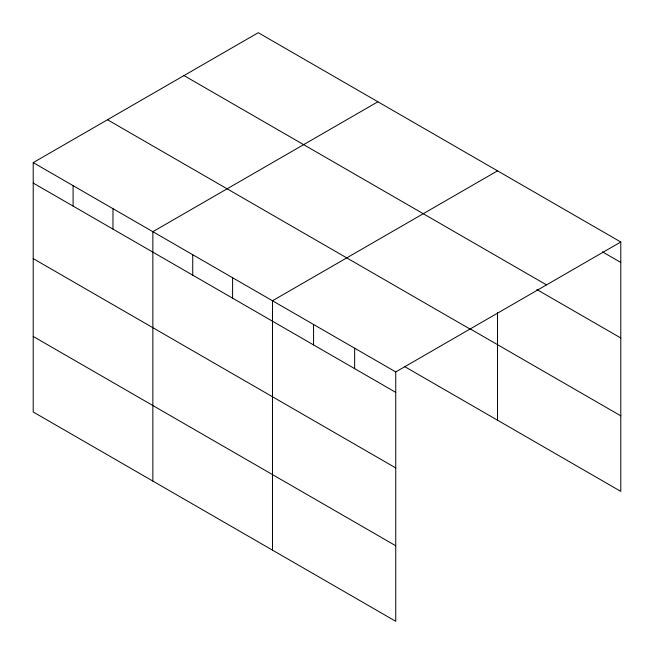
<?xml version="1.0" encoding="UTF-8"?>
<svg xmlns="http://www.w3.org/2000/svg" width="654" height="654" viewBox="0 0 654 654"><rect width="100%" height="100%" fill="white"/><g stroke="black" fill="none" stroke-linecap="round" stroke-linejoin="round"><path stroke-width="0.98" d="M33.215 162.625L395.744 371.93L395.744 621.3L33.215 411.995L33.215 162.625L258.256 32.7L620.785 242.005L620.785 491.375L404.769 366.657M377.889 101.771L152.848 231.696L152.848 481.066M497.522 170.841L272.481 300.766L272.481 550.137M395.744 371.93L620.785 242.005M602.424 251.847L620.785 262.442M183.995 75.578L546.523 284.882M536.86 289.542L620.785 337.987M469.785 328.651L620.785 415.83M107.477 119.747L470.005 329.052M33.215 183.063L395.744 392.367M33.215 258.616L395.744 467.921M33.215 336.45L395.744 545.755M497.522 312.735L497.522 420.211M354.656 348.206L354.656 368.652M313.568 324.49L313.568 344.928M232.603 277.746L232.603 298.183M192.726 254.717L192.726 275.162M112.97 208.675L112.97 229.113M73.093 185.646L73.093 206.092"/></g></svg>
